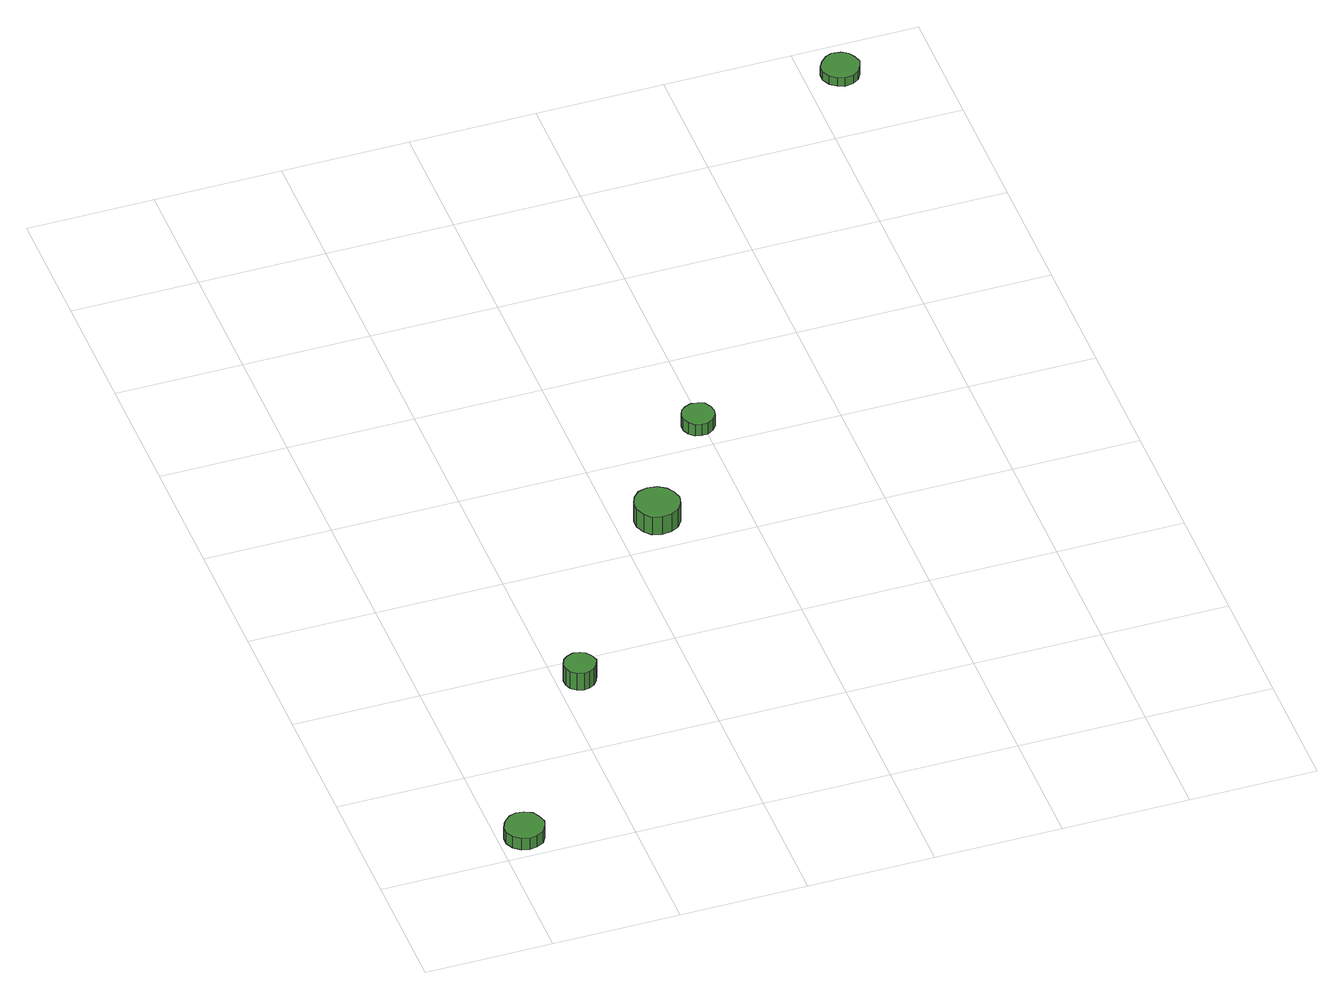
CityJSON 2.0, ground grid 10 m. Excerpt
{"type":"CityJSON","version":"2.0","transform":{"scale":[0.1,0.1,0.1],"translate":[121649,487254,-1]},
"CityObjects":{
"tree1":{"type":"SolitaryVegetationObject","attributes":{"function":"something"},"geometry":[{"type":"MultiSurface","lod":"1","boundaries":[[[0,1,2,3,4,5,6,7,8,9,10,11,12,13,14]],[[15,16,17,18,19,20,21,22,23,24,25,26,27,28,29]],[[0,29,28,1]],[[1,28,27,2]],[[2,27,26,3]],[[3,26,25,4]],[[4,25,24,5]],[[5,24,23,6]],[[6,23,22,7]],[[7,22,21,8]],[[8,21,20,9]],[[9,20,19,10]],[[10,19,18,11]],[[11,18,17,12]],[[12,17,16,13]],[[13,16,15,14]],[[14,15,29,0]]]}]},
"tree2":{"type":"SolitaryVegetationObject","attributes":{"function":"something"},"geometry":[{"type":"MultiSurface","lod":"1","boundaries":[[[30,31,32,33,34,35,36,37,38,39,40,41,42,43,44]],[[45,46,47,48,49,50,51,52,53,54,55,56,57,58,59]],[[30,59,58,31]],[[31,58,57,32]],[[32,57,56,33]],[[33,56,55,34]],[[34,55,54,35]],[[35,54,53,36]],[[36,53,52,37]],[[37,52,51,38]],[[38,51,50,39]],[[39,50,49,40]],[[40,49,48,41]],[[41,48,47,42]],[[42,47,46,43]],[[43,46,45,44]],[[44,45,59,30]]]}]},
"tree3":{"type":"SolitaryVegetationObject","attributes":{"function":"something"},"geometry":[{"type":"MultiSurface","lod":"1","boundaries":[[[60,61,62,63,64,65,66,67,68,69,70,71,72,73,74]],[[75,76,77,78,79,80,81,82,83,84,85,86,87,88,89]],[[60,89,88,61]],[[61,88,87,62]],[[62,87,86,63]],[[63,86,85,64]],[[64,85,84,65]],[[65,84,83,66]],[[66,83,82,67]],[[67,82,81,68]],[[68,81,80,69]],[[69,80,79,70]],[[70,79,78,71]],[[71,78,77,72]],[[72,77,76,73]],[[73,76,75,74]],[[74,75,89,60]]]}]},
"tree4":{"type":"SolitaryVegetationObject","attributes":{"function":"something"},"geometry":[{"type":"MultiSurface","lod":"1","boundaries":[[[90,91,92,93,94,95,96,97,98,99,100,101,102,103,104]],[[105,106,107,108,109,110,111,112,113,114,115,116,117,118,119]],[[90,119,118,91]],[[91,118,117,92]],[[92,117,116,93]],[[93,116,115,94]],[[94,115,114,95]],[[95,114,113,96]],[[96,113,112,97]],[[97,112,111,98]],[[98,111,110,99]],[[99,110,109,100]],[[100,109,108,101]],[[101,108,107,102]],[[102,107,106,103]],[[103,106,105,104]],[[104,105,119,90]]]}]},
"tree5":{"type":"SolitaryVegetationObject","attributes":{"function":"something"}},
"tree6":{"type":"SolitaryVegetationObject","attributes":{"function":"something"}},
"tree7":{"type":"SolitaryVegetationObject","attributes":{"function":"something"},"geometry":[{"type":"MultiSurface","lod":"1","boundaries":[[[120,121,122,123,124,125,126,127,128,129,130,131,132,133,134]],[[135,136,137,138,139,140,141,142,143,144,145,146,147,148,149]],[[120,149,148,121]],[[121,148,147,122]],[[122,147,146,123]],[[123,146,145,124]],[[124,145,144,125]],[[125,144,143,126]],[[126,143,142,127]],[[127,142,141,128]],[[128,141,140,129]],[[129,140,139,130]],[[130,139,138,131]],[[131,138,137,132]],[[132,137,136,133]],[[133,136,135,134]],[[134,135,149,120]]]}]},
"tree8":{"type":"SolitaryVegetationObject","attributes":{"function":"something"}}
},
"vertices":[
[36,22,17],[34,29,17],[31,34,17],[25,37,17],[19,38,17],[13,36,17],[8,31,17],[5,25,17],[5,19,17],[8,13,17],[13,9,17],[19,7,17],[25,8,17],[31,11,17],[34,16,17],[34,16,6],[31,11,6],[25,8,6],[19,7,6],[13,9,6],[8,13,6],[5,19,6],[5,25,6],[8,31,6],[13,36,6],[19,38,6],[25,37,6],[31,34,6],[34,29,6],[36,22,6],
[131,178,22],[129,184,22],[126,188,22],[122,190,22],[117,191,22],[112,189,22],[108,186,22],[106,181,22],[106,176,22],[108,171,22],[112,168,22],[117,166,22],[122,167,22],[126,169,22],[129,173,22],[129,173,6],[126,169,6],[122,167,6],[117,166,6],[112,168,6],[108,171,6],[106,176,6],[106,181,6],[108,186,6],[112,189,6],[117,191,6],[122,190,6],[126,188,6],[129,184,6],[131,178,6],
[250,332,23],[248,339,23],[244,345,23],[238,349,23],[230,350,23],[223,348,23],[218,343,23],[215,336,23],[215,329,23],[218,322,23],[223,317,23],[230,315,23],[238,316,23],[244,319,23],[248,325,23],[248,325,6],[244,319,6],[238,316,6],[230,315,6],[223,317,6],[218,322,6],[215,329,6],[215,336,6],[218,343,6],[223,348,6],[230,350,6],[238,349,6],[244,345,6],[248,339,6],[250,332,6],
[309,424,17],[308,429,17],[305,434,17],[300,436,17],[295,437,17],[290,435,17],[286,432,17],[284,427,17],[284,422,17],[286,417,17],[290,413,17],[295,412,17],[300,412,17],[305,415,17],[308,419,17],[308,419,6],[305,415,6],[300,412,6],[295,412,6],[290,413,6],[286,417,6],[284,422,6],[284,427,6],[286,432,6],[290,435,6],[295,437,6],[300,436,6],[305,434,6],[308,429,6],[309,424,6],
[543,769,14],[541,775,14],[538,780,14],[533,783,14],[526,784,14],[521,782,14],[516,777,14],[513,772,14],[513,766,14],[516,760,14],[521,756,14],[526,754,14],[533,755,14],[538,758,14],[541,763,14],[541,763,6],[538,758,6],[533,755,6],[526,754,6],[521,756,6],[516,760,6],[513,766,6],[513,772,6],[516,777,6],[521,782,6],[526,784,6],[533,783,6],[538,780,6],[541,775,6],[543,769,6]
]}
